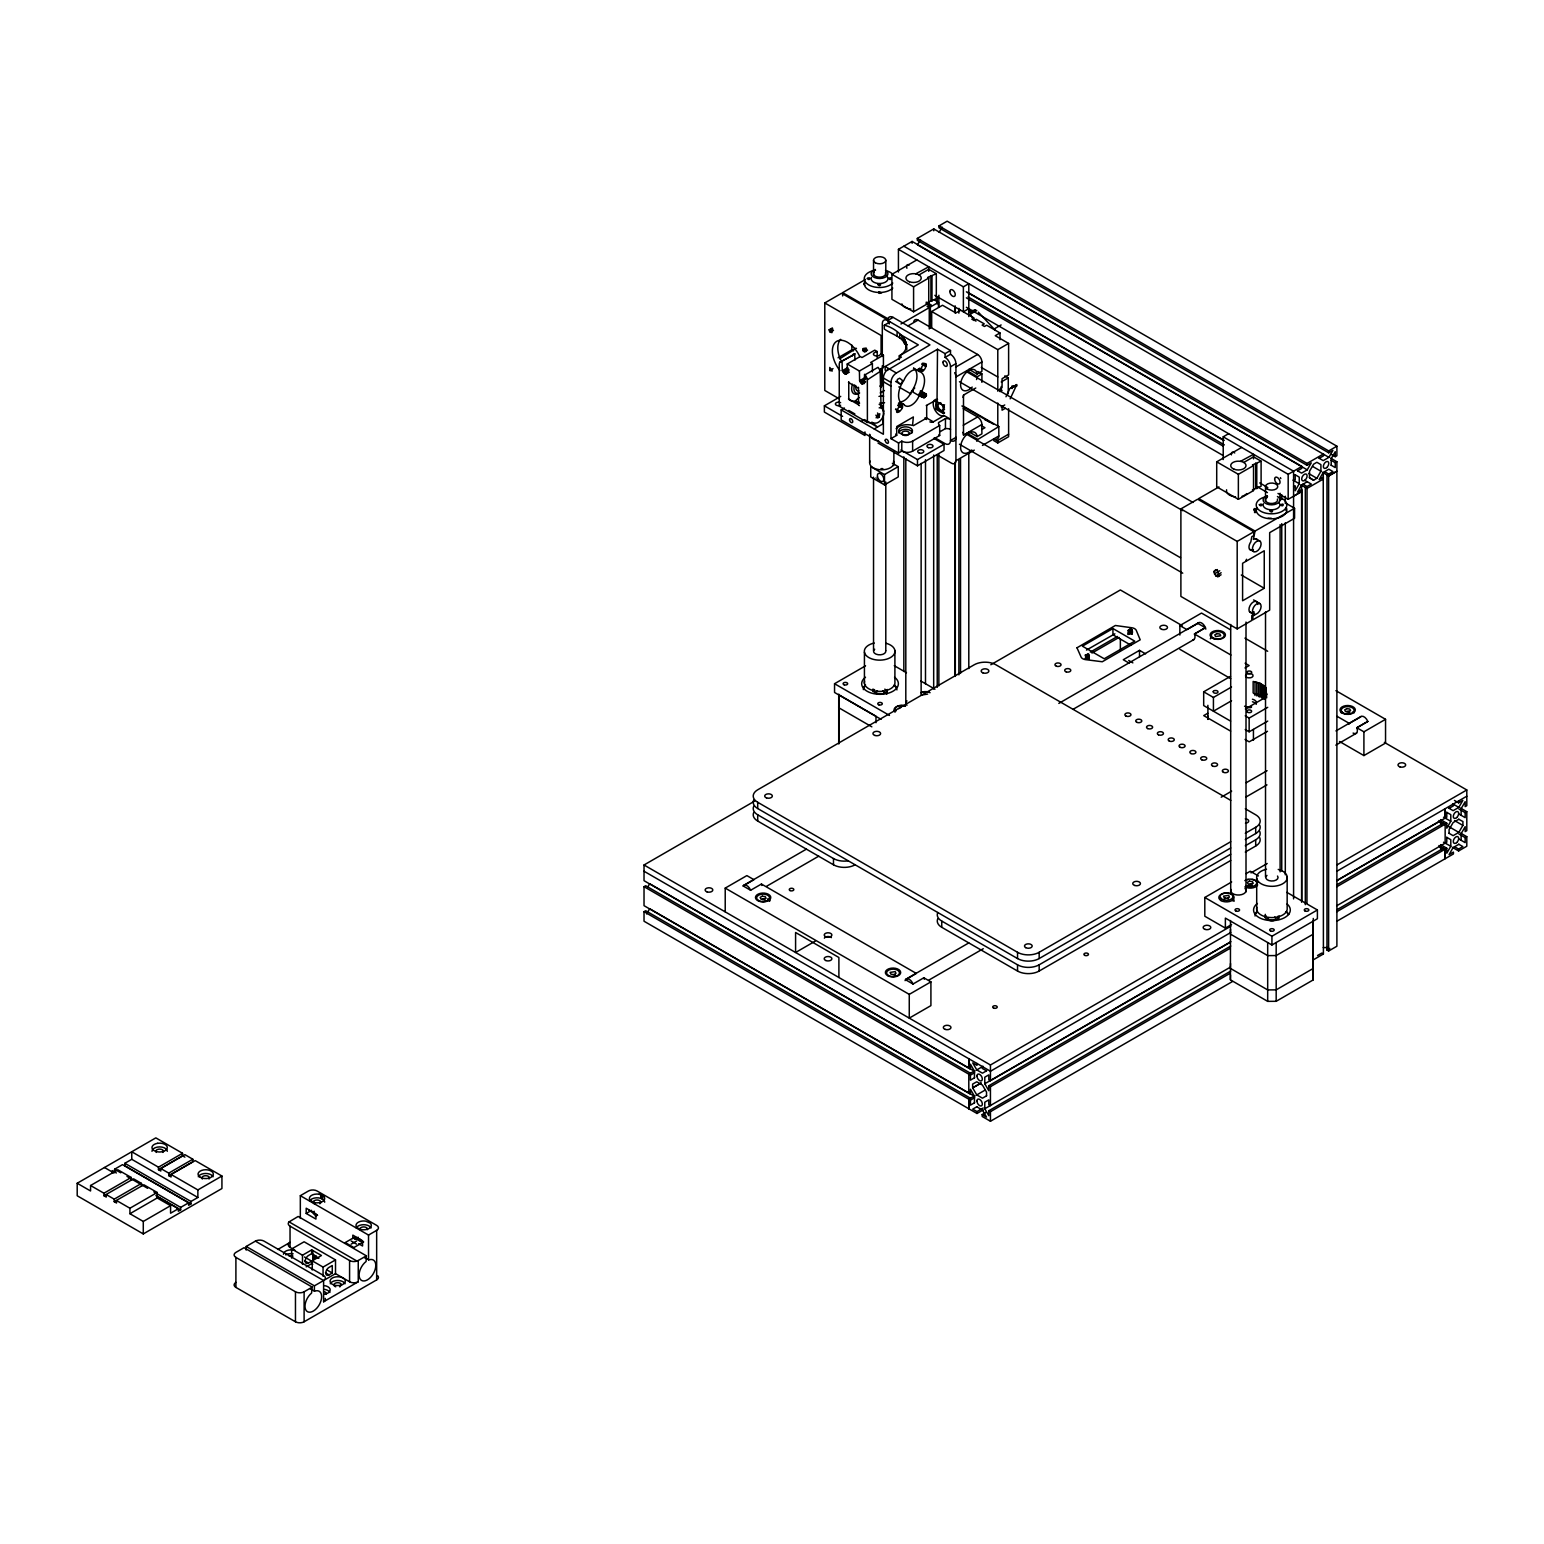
<?xml version="1.0" encoding="UTF-8"?>
<svg xmlns="http://www.w3.org/2000/svg" width="1544" height="1544" viewBox="0 0 1544 1544"><rect width="100%" height="100%" fill="white"/><g stroke="black" fill="none" stroke-linecap="round" stroke-linejoin="round"><path stroke-width="1.5" d="M77.2 1183.264L77.2 1195.77L143.283 1233.926L221.931 1188.533L221.931 1176.026L195.181 1160.586L171.095 1174.482L171.095 1176.991L168.759 1175.64L168.759 1173.131L192.826 1159.235L184.894 1154.642L160.827 1168.538L160.827 1171.047L158.472 1169.696L158.472 1167.187L182.539 1153.291L155.828 1137.87L77.2 1183.264L90.575 1190.984L90.575 1185.522L117.846 1169.773L131.221 1177.474L131.221 1179.983M141.508 1185.927L141.508 1183.418L114.217 1199.167L106.266 1194.593L106.266 1197.082L103.93 1195.731L103.93 1193.222L131.221 1177.474M153.821 1191.891L180.667 1207.389L180.667 1209.898L178.332 1211.249L178.332 1208.74L170.573 1213.217L170.573 1205.671L157.198 1197.97L157.198 1192.489L129.928 1208.238L116.553 1200.518L116.553 1203.027L114.217 1201.676L114.217 1199.167M158.472 1169.696L182.539 1155.8L182.539 1153.291M192.826 1159.235L192.826 1161.744L168.759 1175.64M313.162 1202.274L309.63 1199.591A7.662 4.42 0 0 1 319.01 1194.188L320.824 1194.612L320.882 1198.395L323.661 1199.997A7.662 4.42 0 0 1 324.684 1202.197M970.443 1098.247L645.662 910.728L644.022 911.674L644.022 921.228L976.985 1113.475L983.238 1109.866M859.275 397.541A8.878 5.114 -60 0 0 856.129 400.321L855.26 400.996A18.374 10.615 -60 0 1 848.756 399.298L848.756 381.677M859.371 405.647A18.374 10.615 -60 0 1 858.503 404.933L858.503 387.293M883.921 413.136A8.106 4.69 -60 0 1 875.351 423.133L867.4 422.419L867.342 379.824A6.118 3.532 60 0 0 865.026 374.806L878.015 367.318A6.118 3.532 60 0 1 880.177 371.467L881.084 408.33A8.106 4.69 -60 0 1 883.921 411.746M931.688 327.444L931.688 311.502L942.515 305.249L955.89 312.969L960.619 310.228M968.802 1099.193L968.802 1108.746L968.802 1099.193L975.055 1095.584M1230.761 946.047L988.816 1085.741L988.816 1090.72L984.782 1083.753L984.782 1077.191L988.816 1074.875L988.816 1079.739L990.437 1080.684L990.457 1064.993L1230.722 926.284M997.791 426.704L997.791 403.023M997.791 391.192L997.791 349.658L1008.618 343.405L995.243 335.685L999.991 332.944L999.991 339.699M1002.075 406.188L1002.075 410.183L1005.337 408.291M993.66 440.561L997.791 442.954L1008.618 436.701L1008.618 408.716M1008.618 343.405L1008.618 374.902L1002.075 378.685L1002.075 387.64L999.914 388.895L999.914 391.597L1002.075 390.342M1445.165 849.181L1445.145 858.734L1445.145 849.181L1438.911 845.572M974.611 1097.726L970.443 1100.139L970.423 1105.157L974.592 1102.744M974.611 1072.733L970.443 1075.126L970.423 1080.163L974.592 1077.751M986.5 1095.854L986.539 1092.11L982.466 1085.085L976.773 1081.784L972.643 1084.081L972.643 1087.864L976.773 1094.908L982.466 1098.189L986.635 1095.777M838.817 702.829L838.72 707.712L871.839 726.838M838.817 737.125L838.72 742.008L838.72 694.703L875.988 716.223L875.988 722.727M906.579 343.984L906.54 349.89C907.139 337.846 891.699 334.604 884.287 328.988L884.287 325.244C896.813 327.714 917.059 345.624 899.264 355.892L899.264 359.636M1230.51 929.198L1230.414 934.101L1267.682 955.62L1276.174 955.562L1313.172 934.197L1313.269 929.314M1230.51 963.495L1230.414 968.397L1267.682 989.916L1276.174 989.858L1313.172 968.493L1313.269 963.591M1313.269 918.448L1313.172 979.938L1276.174 1001.303L1267.682 1001.361L1230.414 979.842L1230.51 974.939M899.554 406.111C889.749 420.122 908.393 406.786 900.654 404.953M922.405 392.33C915.187 401.652 934.815 395.496 922.077 392.562M873.036 688.971L873.383 691.114A7.45 4.304 0 0 0 877.146 693.507L882.647 693.7A6.967 4.014 0 0 0 886.7 691.577L887.317 689.473M1279.011 915.843L1278.393 917.966A6.967 4.014 0 0 1 1274.36 920.07L1268.84 919.877A7.45 4.304 0 0 1 1265.096 917.503L1265.289 914.318M1278.953 919.471L1278.586 917.329A7.45 4.304 0 0 0 1277.718 916.345M981.907 382.352L981.907 373.841L977.14 376.89A11.792 6.813 -60 0 1 976.541 379.554M1256.372 703.697L1256.102 701.555A6.967 4.014 0 0 0 1252.435 699.22M996.652 439.056A6.118 3.532 60 0 0 998.814 435.968L998.814 426.588L977.062 439.924A11.792 6.813 -60 0 1 976.773 441.256M839.782 358.768L853.697 349.967A6.118 3.532 60 0 1 856.476 348.365M1268.164 918.12L1268.222 919.24A3.899 2.258 0 0 0 1270.944 920.784L1272.893 920.784A3.667 2.104 0 0 0 1275.518 919.259L1275.46 918.12M863.328 689.628L863.849 687.119A16.289 9.399 0 0 1 865.489 684.783M1255.021 915.997L1255.561 913.488A16.289 9.399 0 0 1 1257.202 911.172M852.288 356.124L852.442 355.467A6.118 3.532 60 0 1 854.604 353.788L855.087 359.964M926.226 365.445C926.882 360.62 920.957 366.314 921.44 368.34A2.297 1.332 -60 0 0 920.745 370.425C923.312 374.15 929.913 362.454 922.443 363.245M829.128 329.818L831.251 329.277L832.062 332.616L830.247 332.25L829.128 329.818L832.37 327.946L832.679 329.239L829.437 331.111M1213.796 571.647L1215.746 569.678L1217.483 570.682L1218.891 576.491L1215.746 575.854L1213.796 571.647L1217.405 569.562M1245.95 560.877L1246.491 559.275M1005.993 396.769L1009.795 388.605L1016.84 384.553L1010.162 398.834M879.134 417.034L879.81 413.753L876.432 416.204L877.745 418.057L879.134 417.034L875.892 415.162M1267.084 694.124L1262.683 698.988L1245.371 708.986M921.112 393.72L921.305 396.268M873.036 691.519L873.595 690.477A6.967 4.014 0 0 1 874.579 689.57M886.7 694.124L887.24 693.102M1285.573 510.099L1285.573 508.941M920.513 239.609L917.503 244.84L1307.247 469.839L1311.261 462.891L1307.054 465.323L917.31 240.304L917.31 238.413L933.773 228.917L1328.901 457.352L1332.916 450.385L1328.708 452.817L938.964 227.798L938.964 225.926L947.147 221.178L1336.892 446.197L1336.892 455.75L1335.251 456.696L1331.082 454.283M939.157 232.333L942.168 227.122M647.669 887.221L649.677 883.747L974.457 1071.246L974.476 1077.809M646.666 913.971L649.677 908.74L974.457 1096.259L974.476 1102.821M1295.088 474.722L1299.257 477.135L1299.257 483.716L1295.204 490.741L1295.223 485.82L1293.582 486.746M1307.247 481.747L1301.553 485.028L1297.5 492.073L1301.862 489.544L1301.746 901.406M1320.911 471.209L1316.878 478.312L1313.597 480.203L1309.428 477.791L1309.563 471.19L1313.597 464.204L1316.858 462.293L1320.911 464.628L1320.911 471.209L1312.574 466.404M1324.54 471.634L1328.708 474.027L1332.974 471.595L1328.805 469.183L1323.208 472.541L1319.155 479.566L1323.517 477.038M1446.651 812.279L1450.8 814.672L1450.8 821.234L1446.786 828.202L1446.786 823.222L1440.552 819.613M1448.967 808.265L1453.136 810.677L1458.81 807.377L1462.863 800.39L1458.617 802.841L1454.448 800.429M1446.651 837.273L1450.8 839.685L1450.8 846.247L1446.786 853.195L1446.786 848.235L1440.552 844.626M1448.967 833.258L1453.136 835.671L1458.81 832.39L1462.863 825.403L1462.94 821.562L1458.713 819.208M899.341 406.593L899.554 406.246A2.297 1.332 -60 0 1 901.889 404.74M899.592 401.923A12.545 7.237 -60 0 0 911.597 391.327L912.485 390.034A18.374 10.615 -60 0 0 913.758 368.128M919.163 371.525A12.545 7.237 -60 0 0 903.916 380.326L903.008 381.619A18.374 10.615 -60 0 0 903.375 404.393L903.916 404.509A12.545 7.237 -60 0 0 919.163 395.708L920.07 394.395A18.374 10.615 -60 0 0 919.703 371.622L913.488 368.244M1128.008 630.415C1136.944 640.393 1130.015 619.086 1128.008 634.584M921.614 368.051L921.363 368.36A2.297 1.332 -60 0 0 920.822 370.869M1271.272 518.224L1268.068 518.224M294.904 1250.215L290.04 1247.398L290.04 1226.148A6.118 3.532 0 0 1 289.075 1221.883L298.166 1216.46L366.372 1255.832L366.082 1261.506A11.792 6.813 -60 0 0 360.389 1279.416A11.792 6.813 -60 0 0 374.285 1271.793A11.792 6.813 -60 0 0 369.209 1259.788L364.403 1257.684M1085.123 655.1C1090.489 667.394 1089.987 643.443 1085.123 659.269M882.299 356.452L882.299 323.622A7.662 4.42 60 0 1 887.723 320.515L929.951 344.891L886.102 371.042A7.662 4.42 -60 0 0 883.38 378.01L883.38 434.269L841.171 409.893L841.171 419.891L898.55 453.01L901.793 451.137A7.662 4.42 0 0 0 912.62 451.137L939.678 435.505L939.678 425.507A7.855 4.535 0 0 1 938.52 422.593L945.449 418.598A7.855 4.535 0 0 1 950.506 419.254L944.137 415.587L932.943 422.072A9.187 5.308 60 0 1 929.874 421.879M856.187 402.231L858.696 401.556M867.342 379.824L880.177 371.467M944.137 415.587L943.77 415.818A9.187 5.308 60 0 1 934.139 408.349A9.187 5.308 60 0 1 937.054 399.259L937.517 349.253L945.102 353.634L950.506 350.507L950.506 354.252A7.662 4.42 60 0 1 955.929 363.631L955.929 460.73A6.118 3.532 60 0 1 951.587 463.239L937.227 454.94M1328.708 452.817L1328.708 450.925L1336.892 446.197M1293.582 496.203L1301.746 491.474L1300.125 490.529M898.434 272.033L898.434 249.317L912.118 241.424L1301.862 466.442L1301.862 468.315L1297.558 470.804M839.396 398.892L824.786 390.458L824.786 302.952L841.577 293.263L887.453 319.743M842.657 295.965L842.657 292.646L865.528 279.425M928.735 303.068L927.654 302.431L936.32 298.687L936.32 273.693L927.654 277.438L928.735 278.055L928.735 303.068L913.585 311.811L891.93 299.324L891.93 274.311L916.827 259.932M919.008 274.928L928.735 269.312L936.32 273.693M830.247 332.25L833.49 330.377M891.93 274.311L913.585 286.817L928.735 278.055M950.506 350.507L893.127 317.388L887.723 320.515L889.305 323.931M884.287 325.244L890.097 321.885M838.083 357.783L851.863 349.832L853.562 350.816M929.256 328.93L929.256 306.387L931.437 305.133L926.226 302.142M898.434 249.317L963.379 286.817L968.802 283.691L968.802 316.559M900.982 323.97L929.256 307.642L927.095 306.387L929.256 305.133L925.995 303.242M929.256 306.387L930.356 307.005L938.462 302.334L938.462 307.063M867.4 422.419L839.241 406.168L839.241 364.384A6.118 3.532 60 0 1 841.615 361.296L855.087 353.846M862.768 349.832L866.01 347.96L866.609 349.233L863.347 351.106L862.768 348.674L864.312 348.268L865.856 351.607L863.347 351.106M829.784 370.483L832.293 370.985L829.784 367.453L829.784 370.483L833.046 368.611M908.046 325.861L918.024 320.09L977.584 354.464A6.118 3.532 60 0 1 981.907 361.971L981.907 371.351L977.159 374.092L968.899 369.305M864.312 352.013L867.554 350.141M842.078 361.335L842.291 370.734L845.649 374.285L847.231 372.471L847.231 363.998L860.22 356.49L861.977 357.513L874.753 350.141L877.185 351.53L877.185 357.783M842.291 370.734L847.849 367.53M877.185 351.53C868.114 354.001 877.88 358.883 880.987 353.73L883.419 355.139L883.419 367.626L879.713 369.769M842.831 372.027L848.409 368.823M843.68 373.146L849.239 369.942M844.664 373.957L848.37 371.795M845.649 374.285L849.354 372.143M883.419 355.139L870.642 362.512L872.399 363.515L872.399 371.988M847.231 363.998L859.41 371.023L872.399 363.515M968.802 308.684L963.379 311.811L963.379 286.817M975.538 309.939L968.609 311.309L970.886 312.621L975.538 309.939L975.538 311.174M976.773 310.479L969.728 314.532L975.943 321.171M864.543 374.304L864.351 383.491L861.977 383.954L859.603 380.75L865.18 377.527M885.156 370.27L885.156 366.526L901.426 357.147L899.264 355.892L918.333 344.891L899.708 334.16L899.708 337.904M860.162 382.024L865.721 378.82M860.992 383.163L864.717 381.021M861.977 383.954L865.682 381.812M864.968 431.915L864.968 435.505L824.38 412.074L824.38 405.821L840.727 396.383M887.067 370L888.804 368.63M939.678 425.507L912.62 441.14A7.662 4.42 0 0 1 901.793 441.14L898.55 443.012L890.965 438.631L890.965 382.391A7.662 4.42 -60 0 1 896.388 373.011L937.517 349.253M841.171 409.893L844.414 408.021M880.234 392.967L884.384 390.555M934.853 437.724L945.102 443.649A7.662 4.42 60 0 0 950.506 440.522L950.506 366.758A7.662 4.42 60 0 0 945.102 357.378L950.506 354.252M994.104 328.988L1001.13 324.935M950.506 366.758L955.929 363.631M861.205 421.454L864.447 419.582L877.436 427.07L871.897 422.091M955.601 367.163L977.584 354.464M981.907 361.971L955.929 376.968A6.118 3.532 60 0 0 954.655 372.702M874.193 428.942L882.84 423.944L882.84 417.382M926.226 405.512L937.517 399.375M935.896 401.073L936.976 400.456L936.976 408.581L944.561 412.943L943.481 413.58L935.896 409.199L935.896 401.073L943.481 405.454L944.561 404.817M896.176 428.692A12.255 7.064 0 0 1 912.543 425.391L913.353 416.957L896.717 426.569L896.717 435.331L890.965 438.631M935.896 405.454L936.976 404.817M939.678 403.254L940.759 402.637M935.896 409.199L936.976 408.581M962.916 397.271A6.118 3.532 60 0 0 963.495 395.09L975.769 388.007M913.353 425.7L926.689 418.019L933.329 421.84M939.678 411.38L940.759 410.762M943.481 409.816L944.561 409.199M1001.226 381.966L1008.271 377.913L1008.271 393.817M1010.973 387.949L1016.705 385.884L1015.624 385.247M940.257 431.587L945.449 428.595A7.855 4.535 0 0 1 950.506 429.271M963.263 425.237L977.584 416.976A6.118 3.532 60 0 1 981.752 423.095L981.907 433.845L977.159 436.585L968.899 431.818M884.5 474.568L898.241 466.635L898.241 476.942L884.5 484.893L870.739 476.942L870.739 466.635L884.5 474.568L884.5 484.893M1001.226 406.979L1004.739 404.953M900.866 449.979L917.483 459.572L944.04 444.247L944.04 450.501L917.483 465.825L877.996 443.031M962.916 432.262A6.118 3.532 60 0 1 963.495 435.099L981.907 424.484M981.926 429.464L984.956 427.707L981.058 425.468M955.929 460.73L974.303 450.115M982.466 445.405L998.814 435.968M1008.618 434.192L997.791 440.445L997.791 442.954M1223.215 459.552L1223.215 436.817L1228.619 433.69M1253.535 490.567L1252.435 489.95L1261.101 486.206L1261.101 461.193L1252.435 464.956L1253.535 465.574L1253.535 490.567L1238.365 499.33L1216.711 486.823L1216.711 461.83L1241.608 447.451M881.103 719.35L834.551 692.465L834.551 683.722L865.566 665.811M1243.789 462.447L1253.535 456.831L1261.101 461.193M1216.711 461.83L1238.365 474.317L1253.535 465.574M1253.96 611.733L1253.96 614.222L1251.798 615.458L1251.798 620.456L1237.188 628.91L1180.89 596.409L1180.89 508.902L1197.661 499.214L1253.96 531.715L1253.96 535.459L1251.798 536.714L1250.814 541.886A6.272 3.628 -60 0 0 1249.212 548.545A6.272 3.628 -60 0 0 1253.419 549.645M1218.969 486.92L1198.742 498.577L1255.04 531.078L1294.567 508.266L1294.567 518.263L1269.67 532.641L1269.67 610.15L1252.879 619.839L1252.879 616.095L1255.04 614.84M1223.215 436.817L1288.178 474.317L1301.862 466.442M917.31 238.413L1307.054 463.432L1323.517 453.936L1323.517 455.827L1319.213 458.298M1307.247 469.839L1301.573 473.12L1297.404 470.727M1328.901 457.352L1323.227 460.633L1319.059 458.221M898.724 708.638L900.885 707.384M922.54 694.896L927.654 694.086M1293.582 480.763L1295.223 479.817L1295.204 474.78M1331.082 460.286L1335.251 462.698L1336.892 461.752L1336.892 946.24L1328.612 951.007L1326.971 950.062L1326.971 475.031M114.584 1171.742L114.584 1169.233L122.516 1164.639L188.619 1202.815L188.619 1205.304L190.954 1203.953L190.954 1201.464L124.871 1163.288L131.761 1159.312L197.864 1197.468L197.864 1189.922L171.095 1174.482M974.476 1071.227L970.423 1064.202L970.443 1069.143L644.022 880.678L644.022 864.987L754.746 801.047M990.823 664.75L1120.365 589.962L1182.202 625.667M1277.988 493.443L1288.178 499.33L1301.862 491.417M1306.957 488.464L1323.517 478.93L1321.78 478.022M1322.455 472.31L1328.708 475.919L1336.892 471.209L1328.612 475.977L1328.612 951.007M1180.89 508.902L1237.188 541.404L1253.96 531.715M103.93 1195.731L133.556 1178.825L141.508 1183.418M974.476 1096.24L970.423 1089.215L970.443 1094.136L644.022 905.672L644.022 886.681L645.662 885.735L970.443 1073.234M114.217 1201.676L143.843 1184.769L157.198 1192.489M1112.934 628.543L1082.402 646.164L1104.211 658.767L1134.744 641.146L1112.934 628.543L1112.934 634.796L1130.787 645.102M1214.337 573.866L1219.76 570.74M1086.474 650.082L1114.884 633.812M1215.746 575.854L1221.15 572.747M1217.483 576.858L1221.092 574.793M1090.315 652.108L1117.431 636.456M1091.955 653.054L1119.072 637.402M129.928 1208.238L129.928 1213.719L157.198 1197.97M129.928 1213.719L143.283 1221.439L170.573 1205.671M197.864 1189.922L221.931 1176.026M725.217 888.109L746.871 875.602L753.954 879.694L743.127 885.947L750.616 890.27L761.443 884.037L916.345 973.453L905.517 979.707L913.006 984.03L923.833 977.777L930.916 981.868L930.916 1005.626L909.262 1018.114L909.262 994.375L725.217 888.109L725.217 911.867M1179.867 635.067L1179.867 625.571L1201.521 613.064L1230.471 629.778M1145.609 653.865L1139.511 650.352L1123.279 659.732L1129.359 663.244M180.667 1207.389L188.619 1202.815M190.954 1201.464L197.864 1197.468M743.803 885.291L806.373 849.161M1058.817 703.408L1198.588 622.714M1205.825 629.141A6.118 3.532 60 0 0 1202.216 623.39A6.118 3.532 60 0 0 1197.893 623.351L1186.931 629.643L1179.867 625.571M1264.246 588.283L1242.592 600.77L1242.592 563.27L1264.246 550.764L1264.246 588.283L1241.318 575.024M1197.758 623.39L1205.401 627.694L1194.438 633.986A6.118 3.532 60 0 1 1192.856 639.891M1205.401 627.694L1194.477 634.005L1230.935 655.042M766.615 886.256L818.764 856.148M1073.273 709.198L1194.284 639.351M300.327 1218.409L300.327 1195.693L308.453 1191.003A6.118 3.532 0 0 1 317.099 1191.003L376.659 1225.376A6.118 3.532 0 0 1 376.659 1230.375L376.659 1279.899L304.11 1321.78A6.118 3.532 0 0 1 295.464 1321.78L235.904 1287.406L235.904 1257.395A6.118 3.532 0 0 1 235.904 1252.396L244.029 1247.706L312.235 1287.098L311.541 1293.1A11.792 6.813 -60 0 0 306.503 1310.933A11.792 6.813 -60 0 0 320.38 1302.499A11.792 6.813 -60 0 0 314.667 1291.189L310.267 1288.931M1230.568 721.106L1203.683 705.569L1203.683 691.808L1230.549 676.311M1245.004 667.954L1249.154 665.561L1245.101 663.225M246.191 1250.119L246.191 1246.471L255.397 1241.144A6.118 3.532 0 0 1 264.063 1241.144L323.603 1275.518A6.118 3.532 0 0 1 323.603 1280.536L323.603 1301.785L358.247 1281.771L358.247 1260.522L366.372 1255.832M306.195 1213.449L315.941 1219.084L315.941 1213.835L306.195 1208.199L306.195 1213.449L311.618 1210.322M1203.683 691.808L1213.43 697.444L1231.533 687.003M277.823 1249.463L290.04 1242.399M1207.794 713.251L1203.722 715.605L1230.587 731.103M815.271 941.126L795.585 952.494L795.585 932.499L838.894 957.492L838.894 977.487M1231.533 700.744L1213.43 711.205L1213.43 697.444M291.662 1258.128L291.662 1248.961L304.11 1241.781L335.511 1259.904L335.511 1273.646L349.581 1281.771A6.118 3.532 0 0 0 358.247 1281.771M291.662 1248.961L302.489 1255.214L311.695 1249.907L321.442 1255.523L312.235 1260.83L312.235 1269.998M312.776 1254.268A6.871 3.976 0 0 1 313.606 1257.878L316.81 1256.604L311.695 1253.651L308.453 1255.523A4.593 2.644 -60 0 0 305.191 1261.159A4.593 2.644 -60 0 0 308.453 1263.031L311.695 1261.159L311.695 1263.648L306.175 1266.833M313.606 1257.878L316.327 1256.314M1245.236 715.818L1249.154 718.076L1267.74 707.326M354.637 1239.33L358.247 1237.246M351.163 1244.136L356.587 1241.009M300.327 1195.693L368.533 1235.065L376.659 1230.375M1245.236 729.559L1249.154 731.817L1267.74 721.087M312.235 1260.83L323.063 1267.084L335.511 1259.904M1267.508 731.277L1249.192 741.853L1245.062 739.46M329.026 1274.9L332.269 1273.028L332.269 1265.52L329.007 1267.412A4.593 2.644 -60 0 0 325.765 1273.028A4.593 2.644 -60 0 0 329.026 1274.9L325.417 1272.816M235.904 1257.395L295.464 1291.788A6.118 3.532 0 0 0 304.11 1291.788L312.235 1287.098M246.191 1246.471L314.397 1285.843L323.603 1280.536L255.397 1241.144M325.128 1279.648L335.511 1273.646M893.822 974.573L895.983 973.318L895.192 971.62L890.058 972.411L890.869 974.11L895.192 974.997M906.193 979.05L968.783 942.921M1221.207 797.187L1231.649 791.165M1246.24 782.731L1267.103 770.688M1335.946 730.93L1360.978 716.474M1348.896 724.368A6.118 3.532 60 0 1 1349.321 723.403L1360.283 717.13A6.118 3.532 60 0 1 1367.791 721.453M1367.656 721.492L1356.829 727.726A6.118 3.532 60 0 1 1353.084 733.072M1367.81 721.473L1356.886 727.764L1363.912 731.817L1385.547 719.311L1385.547 743.069L1363.912 755.576L1339.497 741.487M929.005 980.015L983.258 948.711M1246.104 796.936L1266.968 784.892M1335.811 745.154L1356.674 733.111M909.262 994.375L930.916 981.868M1230.761 800.39L995.88 664.769A15.305 8.839 0 0 0 974.225 664.769L757.699 789.795A15.305 8.839 0 0 0 757.699 802.282L1017.535 952.301A15.305 8.839 0 0 0 1039.17 952.301L1230.722 841.712M1245.294 833.297L1255.697 827.294A15.305 8.839 0 0 0 1255.697 814.788L1245.313 808.786M753.742 800.004A15.305 8.839 0 0 0 757.699 808.535L1017.535 958.554A15.305 8.839 0 0 0 1039.17 958.554L1230.722 847.965M1245.294 839.55L1255.697 833.548A15.305 8.839 0 0 0 1259.653 824.998M937.787 912.504A15.305 8.839 0 0 0 941.743 921.054L1017.535 964.807A15.305 8.839 0 0 0 1039.17 964.807L1230.722 854.218M1245.294 845.803L1255.697 839.782A15.305 8.839 0 0 0 1259.653 831.251M937.787 918.757A15.305 8.839 0 0 0 941.743 927.288L1017.535 971.041A15.305 8.839 0 0 0 1039.17 971.041L1230.722 860.471M1245.294 852.056L1255.697 846.035A15.305 8.839 0 0 0 1259.653 837.504M1231.572 924.528L1225.376 928.118L1204.803 916.229L1204.803 897.489L1231.668 881.971M1246.143 873.614L1250.273 871.241L1258.418 875.931M1250.987 872.881L1267.219 863.501M1223.504 899.534L1225.666 898.28M1247.32 885.773L1252.435 884.982M1227.248 898.318L1229.41 897.064L1228.619 895.366L1223.504 896.157L1224.295 897.855L1228.619 898.724M968.802 1068.197L968.802 1058.74L968.802 1068.178L970.443 1067.251M975.055 1070.571L968.802 1074.199L968.802 1093.191L970.443 1092.245M976.985 1063.469L976.985 1065.36L972.739 1062.909L976.773 1069.896L983.046 1066.286M1337.258 864.756L1466.8 789.968L1466.8 805.678L1465.159 806.624L1465.179 801.683L1461.126 808.728L1461.126 815.29M986.635 1070.783L982.466 1073.176L976.773 1069.896M1230.722 932.537L990.457 1071.246L644.022 871.241M1336.679 871.337L1466.8 796.221M1449.102 808.342L1453.425 805.833L1453.425 803.942M981 1083.039L972.643 1087.864L981.096 1083.097M984.782 1083.753L1230.915 941.666M1337.278 880.254L1439.491 821.234L1441.498 824.728M990.437 1080.684L1230.298 942.207M1336.679 880.794L1446.786 817.22L1446.786 812.356M1337.123 884.635L1443.505 823.222M988.816 1085.741L990.437 1086.686L1230.298 948.209M1336.679 886.796L1446.786 823.222M1458.926 809.017L1465.159 812.626L1466.8 811.681L1466.8 830.672L1465.159 831.618L1465.179 826.696L1461.126 833.721L1461.126 840.303M976.773 1094.908L985.13 1090.083M1458.829 819.266L1453.116 822.566L1449.063 829.591L1449.102 833.335M1462.863 825.403L1454.525 820.578M1204.803 897.489L1271.928 936.243L1317.399 909.976L1317.399 918.738L1271.928 944.986L1225.376 918.101L1225.376 928.118M976.889 1106.72L972.72 1109.132L976.985 1111.583L983.238 1107.974M1230.761 971.06L988.816 1110.754L988.816 1115.714L984.782 1108.766L1230.298 967.2M1336.679 905.788L1446.786 842.233L1446.786 837.369M1232.401 981.559L990.457 1121.253L982.177 1116.466L982.177 1114.575L986.346 1112.182M1337.123 909.648L1443.505 848.235M988.816 1110.754L990.437 1111.68L1230.298 973.202M1336.679 911.79L1446.786 848.235M1458.926 834.011L1465.159 837.62L1466.8 836.674L1466.8 846.228L1458.617 850.956L1452.364 847.347M1458.829 844.278L1453.116 847.559L1449.063 854.585L1453.425 852.076L1453.425 853.948L1336.679 921.343M1317.553 955.504L1321.78 953.073L1323.401 953.999L1313.114 959.943M1326.971 950.062L1329.847 948.402M1302.885 484.14L1307.054 486.534L1311.319 484.083L1305.066 480.473M1454.448 846.672L1458.617 849.065L1462.882 846.614L1458.713 844.221M839.724 362.396L850.628 356.452M290.04 1226.148L349.581 1260.522A6.118 3.532 0 0 0 356.973 1261.081L358.247 1260.522M864.949 283.266L863.771 284.192L864.949 285.119M1254.596 508.594C1250.814 511.739 1260.715 509.385 1254.596 508.594L1254.596 512.589M879.173 407.905L882.84 406.458L882.84 410.82M1251.644 706.901L1246.143 706.785A6.967 4.014 0 0 1 1244.561 706.206M1016.705 385.884L1012.053 385.942L1012.053 388.567M1323.247 947.572L1327.261 947.572M1346.87 711.977L1349.823 712.44M762.311 899.534L765.284 899.998M1266.678 697.811L1266.003 687.601L1260.097 683.297L1253.149 681.464L1253.149 692.928M319.029 1194.207L322.406 1195.307M315.015 1202.699L313.22 1202.293L315.015 1202.699A7.662 4.42 0 0 0 323.101 1201.136A7.662 4.42 0 0 0 323.661 1196.233M359.829 1229.198L361.643 1229.622A7.662 4.42 0 0 0 369.73 1228.059A7.662 4.42 0 0 0 370.29 1223.157L365.638 1221.111A7.662 4.42 0 0 0 357.59 1222.694A7.662 4.42 0 0 0 357.031 1227.576L359.791 1229.198M915.746 273.828L928.735 266.803L928.735 271.358M1240.527 461.328L1253.535 454.322L1253.535 458.877M986.597 420.373A7.662 4.42 60 0 0 985.284 420.238A7.662 4.42 60 0 1 986.558 420.354L989.357 421.975M938.964 225.926L1328.708 450.925M1330.639 458.143L1336.892 461.752M1331.082 465.188L1335.251 467.581L1335.251 462.698M1308.521 473.429L1316.878 478.312M1309.428 477.675L1313.597 480.203M903.838 246.191L1293.582 471.209L1293.582 898.897M967.876 292.395L1224.238 440.387M1293.004 480.107L1299.257 483.716M966.37 291.835L1222.713 439.847M1300.801 484.816L1307.054 488.425M968.011 296.892L1224.353 444.904M966.37 297.838L1222.713 445.849M966.37 307.295L1222.713 455.287M934.853 295.348L973.994 317.948L971.832 319.183L974.168 320.534L976.329 319.299L984.281 323.873L982.119 325.128L984.454 326.479L986.616 325.224L999.991 332.944M1259.75 482.925L1267.798 487.557M934.294 299.922L938.462 302.334M1257.028 486.592L1267.45 492.613M1286.229 503.46L1294.567 508.266M931.688 311.502L997.791 349.658M1004.777 375.906L1008.271 377.913M981.27 367.433L997.791 376.987M842.657 292.646L888.533 319.125M977.777 371.467L981.907 373.841M966.833 370.618L977.178 376.582M967.644 372.336L1193.049 502.476M1255.677 538.624L1259.846 541.037A6.118 3.532 -60 0 1 1257.897 550.513A6.118 3.532 -60 0 1 1252.589 547.464A6.118 3.532 -60 0 1 1259.846 541.037M824.786 302.952L881.084 335.453L881.084 354.367M959.442 381.735L1182.762 510.678M1249.54 549.22L1253.709 551.633M922.212 363.805L925.995 365.986M921.884 364.307L925.686 366.488M919.491 368.167L923.293 370.367M919.124 368.611L923.061 370.618M918.699 368.958L922.501 371.139M917.869 369.267L921.672 371.448M963.688 406.304L998.814 426.588M961.912 405.975L993.448 424.195M963.205 408.678L977.584 416.976M885.156 366.526L896.388 373.011M921.768 391.52L925.956 394.106M920.359 390.941L926.033 394.222M920.456 391.385L926.13 394.666M920.417 391.887L926.111 395.167M920.301 392.427L925.975 395.708M920.07 392.967L925.744 396.248M919.741 393.469L925.435 396.75M919.375 393.913L925.049 397.194M918.95 394.26L924.644 397.541M895.616 381.426L899.399 383.607A2.297 1.332 -60 0 0 901.484 383.028A2.297 1.332 -60 0 0 902.275 380.268L899.65 378.222L897.662 379.245A2.297 1.332 -60 0 0 896.987 380.847L899.399 383.607M918.526 394.473L924.219 397.754M919.375 395.38L923.814 397.831M911.597 391.327L919.163 395.708M993.66 438.689L997.791 441.082M883.38 378.01L890.965 382.391M898.801 386.907L910.902 393.894M883.38 381.754L890.965 386.135M966.833 433.131L977.159 439.094M965.56 433.632L1180.523 557.751M1253.574 599.921L1259.827 603.53A6.118 3.532 -60 0 1 1257.897 613.026A6.118 3.532 -60 0 1 1252.589 609.957A6.118 3.532 -60 0 1 1259.827 603.53M900.133 402.308L903.916 404.509M898.511 403.08L902.294 405.261M898.608 403.486L902.41 405.667M898.589 403.988L902.391 406.168M898.454 404.528L902.256 406.709M898.222 405.068L902.024 407.249M897.913 405.589L901.696 407.77M959.422 444.228L1182.743 573.171M1249.54 611.733L1253.709 614.145M895.829 408.948L899.631 411.129M848.447 382.41L858.194 388.046M895.52 409.45L899.303 411.63M879.134 404.316L882.84 406.458M933.695 438.264L944.04 444.247M855.723 400.88L859.622 403.138M848.447 398.931L858.194 404.547M1244.946 638.135L1267.682 651.259M1335.927 690.67L1385.547 719.311M848.795 410.453L854.836 413.927M824.38 405.821L842.619 416.359M1384.35 742.374L1466.8 789.968M1337.162 716.377L1349.321 723.403M892.355 463.239L898.241 466.635M1460.547 808.072L1466.8 811.681M1452.576 803.787L1458.81 807.377M1179.867 649.31L1230.703 678.665M1458.926 814.035L1465.179 817.644L1465.159 812.626M1443.505 817.22L1450.8 821.234M1438.911 820.559L1445.165 824.168L1445.145 843.178M1460.547 833.065L1466.8 836.674M1448.407 826.368L1458.81 832.39M1458.926 839.029L1465.179 842.638L1465.159 837.62M1128.703 660.465L1132.871 662.878M1443.505 842.233L1450.8 846.247M894.265 665.696L906.463 672.74M920.707 680.962L934.95 689.184M1286.885 892.374L1317.399 909.976M834.551 683.722L889.479 715.432M753.742 806.257A15.305 8.839 0 0 0 757.699 814.788L833.49 858.541A15.305 8.839 0 0 0 848.274 860.838M753.742 812.491A15.305 8.839 0 0 0 757.699 821.041L833.49 864.794A15.305 8.839 0 0 0 855.125 864.794M644.022 864.987L990.457 1064.993M986.5 1070.861L982.177 1068.351L982.177 1066.46M644.022 886.681L970.443 1075.126M644.022 911.674L970.443 1100.139M976.773 1106.797L982.466 1110.078L986.539 1117.103L982.177 1114.575M308.954 1210.342L317.601 1215.34M355.004 1236.937L363.651 1241.936A3.821 2.2 0 0 1 359.964 1239.176M358.671 1243.75L362.57 1246.008L362.57 1240.758L352.823 1235.123L352.823 1238.635M351.163 1241.009L356.587 1244.136M182.539 1155.8L184.894 1157.151M289.075 1221.883L356.973 1261.081M158.472 1167.187L131.761 1151.766L131.761 1159.312M160.827 1168.538L168.759 1173.131M304.477 1256.99L312.776 1261.776M326.845 1269.901L332.269 1273.028M311.695 1263.648L312.776 1264.285M304.843 1260.946L308.453 1263.031M190.954 1203.953L124.871 1165.797L124.871 1163.288M114.584 1169.233L120.779 1172.803M126.975 1176.393L147.626 1188.32M155.886 1195.577L180.667 1209.898M116.379 1172.977L112.249 1170.584L112.249 1173.093M157.681 1196.812L178.332 1208.74M104.49 1167.515L114.024 1173.035M90.575 1185.522L103.93 1193.222M314.32 1203.76L313.741 1203.316A3.821 2.2 0 0 1 314.339 1200.653A3.821 2.2 0 0 1 318.971 1200.306L320.341 1201.097A3.821 2.2 0 0 1 319.762 1203.78M322.445 1195.326L322.445 1199.07L322.445 1195.326L323.622 1196.233M978.336 312.158L995.417 330.397M895.636 434.096L896.717 435.331M309.668 1199.611L310.363 1200.653M1439.491 846.247L1441.498 849.721M887.317 692.001L886.893 690.94A7.45 4.304 0 0 0 884.731 689.164M320.863 1194.631L320.863 1198.376A7.662 4.42 0 0 0 309.63 1201.058M896.948 689.898L896.331 687.389A17.351 10.017 0 0 0 894.613 685.034M859.603 380.75L859.41 371.023M977.159 374.092L977.062 373.339A11.792 6.813 -60 0 0 966.621 372.162A11.792 6.813 -60 0 0 961.063 387.853A11.792 6.813 -60 0 0 972.199 387.062M977.159 436.585L977.14 436.276A11.792 6.813 -60 0 0 967.046 434.308A11.792 6.813 -60 0 0 960.928 449.96A11.792 6.813 -60 0 0 971.794 449.979M1207.871 716.165L1207.929 719.427M990.437 1111.68L990.457 1121.253M1458.617 800.95L1458.617 802.841M1458.617 849.065L1458.617 850.956M1363.912 731.817L1363.912 755.576M1335.251 456.696L1335.251 451.697L1331.217 458.684L1331.217 465.265M1328.708 474.027L1328.708 475.919M1323.247 472.541L1323.401 953.999M1313.172 921.189L1313.172 979.938M1307.054 463.432L1307.054 465.323M1307.054 486.534L1306.957 903.221M1305.317 487.537L1305.317 904.688M1301.592 485.048L1301.592 902.217M1288.178 474.317L1288.178 499.33M1287.156 876.606L1287.156 907.872A15.305 8.839 0 0 1 1271.465 917.58A15.305 8.839 0 0 1 1256.816 907.332M1285.303 496.242L1285.303 503.479M1285.303 522.779L1285.303 874.83M1281.752 494.717L1281.752 499.542M1281.752 523.648L1281.752 870.893M1280.111 493.25L1280.111 500.488M1280.111 524.593L1280.111 871.839M1276.174 942.535L1276.174 1001.303M1271.928 936.243L1271.928 944.986M1267.682 942.593L1267.682 1001.361M1266.003 687.601L1266.003 696.769M1265.52 486.572L1265.52 501.028M1265.52 611.887L1265.52 876.992M1265.154 686.597L1265.154 698.062M1264.111 685.671L1264.111 699.413M1262.915 684.803L1262.915 698.544L1261.583 697.753L1261.583 684.011M1260.097 683.297L1260.097 697.039L1258.495 696.441L1258.495 682.68M1256.777 463.702L1256.777 488.695M1256.777 682.178L1256.777 695.919M1256.7 878.382L1256.7 909.628M1255.697 463.065L1255.697 488.078M1255.697 827.294L1255.697 833.548M1255.697 839.782L1255.697 846.035M1255.639 508.594L1255.639 512.589M1255.04 531.078L1253.419 539.396A6.272 3.628 -60 0 1 1257.646 540.496M1255.002 681.753L1255.002 695.514M1253.438 729.463L1253.438 740.309M1249.154 718.076L1249.154 731.817M1246.008 622.058L1246.008 891.911M1238.365 474.317L1238.365 499.33M1237.188 541.404L1237.188 628.91M1230.703 624.471L1230.703 891.911M1230.51 920.533L1230.414 979.842M1207.871 705.318L1207.968 718.886M1139.511 650.352L1139.511 656.605M1132.215 630.087L1132.215 634.256M1131.656 629.856L1131.656 634.024M1131.019 629.701L1131.019 633.87M1130.324 629.643L1130.324 633.812M1129.629 629.701L1129.629 633.87M1128.973 629.856L1128.973 634.024M1128.432 630.087L1128.432 634.256M1120.365 639.042L1120.365 650.912M1088.906 655.1L1088.906 659.269M1088.366 654.849L1088.366 659.018M1087.709 654.695L1087.709 658.863M1087.015 654.637L1087.015 658.806M1086.32 654.695L1086.32 658.863M1085.683 654.849L1085.683 659.018M1039.17 952.301L1039.17 958.554M1039.17 964.807L1039.17 971.041M1017.535 952.301L1017.535 958.554M1017.535 964.807L1017.535 971.041M1001.226 386.521L1001.226 391.057M990.437 1086.686L990.437 1105.697L988.816 1104.751L988.816 1099.888L984.782 1102.204L984.782 1108.766M976.985 1111.583L976.985 1113.475M970.886 312.621L970.886 313.876M968.802 454.013L968.802 668.61M963.495 395.09L963.495 435.099M960.522 458.78L960.522 673.396M958.882 308.337L958.882 313.162M958.882 460.247L958.882 674.863M955.311 307.449L955.311 312.274M955.311 461.772L955.311 676.388M955.157 305.847L955.157 313.085M955.157 462.582L955.157 674.786M945.449 418.598L945.449 428.595M945.102 353.634L945.102 357.378M943.481 405.454L943.481 413.58M941.743 921.054L941.743 927.288M938.868 295.251L938.868 307.314M938.868 454.399L938.868 685.883M937.227 296.718L937.227 303.956M937.227 455.866L937.227 687.35M933.773 228.917L933.773 230.809M933.676 454.998L933.676 688.894M931.997 276.183L931.997 301.196M930.916 275.565L930.916 300.559M930.356 307.005L930.356 328.293M926.689 405.512L926.689 418.019M925.493 459.726L925.493 683.973M921.131 463.412L921.131 694.703M917.483 459.572L917.483 465.825M913.585 286.817L913.585 311.811M912.62 441.14L912.62 451.137M912.118 241.424L912.118 243.315M906.135 341.842L906.135 345.605M905.807 458.587L905.807 704.353M905.209 339.757L905.209 343.501M903.8 337.75L903.8 341.513M903.838 456.87L903.838 671.466M901.966 335.878L901.966 339.622M901.793 441.14L901.793 451.137M898.55 443.012L898.55 453.01M897.083 332.616L897.083 336.36M894.902 650.429L894.902 681.676A15.305 8.839 0 0 1 879.192 691.384A15.305 8.839 0 0 1 864.543 681.136M893.879 450.925L893.879 462.833M885.793 260.26L885.793 274.736M885.793 481.998L885.793 650.699M882.299 365.812L882.299 385.884M881.084 368.572L881.084 387.486M873.537 260.26L873.537 274.736M873.537 477.173L873.537 650.699M869.658 462.833L869.658 434.25A12.12 6.987 0 0 0 878.632 441.005M864.428 652.186L864.428 683.432M851.863 345.142L851.863 349.832M838.817 694.144L838.817 743.996M833.49 858.541L833.49 864.794M757.699 802.282L757.699 808.535M757.699 814.788L757.699 821.041M368.533 1235.065L368.533 1260.058M349.581 1260.522L349.581 1281.771M323.063 1267.084L323.063 1276.251M314.397 1285.843L314.397 1291.305M312.776 1250.524L312.776 1259.904M311.695 1249.907L311.695 1253.651M304.11 1291.788L304.11 1321.78M302.489 1255.214L302.489 1264.382M295.464 1291.788L295.464 1321.78M143.283 1221.439L143.283 1233.926M896.041 710.973A6.504 3.763 0 0 1 897.083 706.438A6.504 3.763 0 0 1 904.938 705.84M340.375 1286.461A3.821 2.2 0 0 1 339.583 1286.808M335.762 1286.808A3.821 2.2 0 0 1 334.353 1286.017M333.987 1285.476A3.821 2.2 0 0 1 337.673 1282.697A3.821 2.2 0 0 1 341.378 1285.476M324.703 1291.845A3.821 2.2 0 0 1 326.112 1294.412M324.51 1285.631A7.662 4.42 0 0 1 330.184 1289.896A7.662 4.42 0 0 1 324.51 1294.181M330.281 1283.759A7.662 4.42 0 0 1 337.673 1280.478A7.662 4.42 0 0 1 345.065 1283.759M324.51 1289.375A7.662 4.42 0 0 1 329.914 1292.502M289.21 1256.121A3.821 2.2 0 0 1 293.032 1256.121M283.459 1254.268A7.662 4.42 0 0 1 293.109 1250.003M235.904 1287.406A6.118 3.532 0 0 1 235.904 1282.408M377.624 1275.634A6.118 3.532 0 0 1 376.659 1279.899M285.717 1254.905A7.662 4.42 0 0 1 293.109 1253.767M325.186 1298.369A6.118 3.532 0 0 1 323.603 1301.785M290.04 1247.398A6.118 3.532 0 0 1 289.075 1243.132M314.108 1258.167A6.871 3.976 0 0 1 318.913 1258.206M356.259 1227.982A7.662 4.42 0 0 1 363.651 1224.701A7.662 4.42 0 0 1 371.062 1227.982M359.964 1229.699A3.821 2.2 0 0 1 363.651 1226.92A3.821 2.2 0 0 1 367.356 1229.699M317.022 1215.031A3.821 2.2 0 0 1 313.49 1213.68A3.821 2.2 0 0 1 314.32 1211.268M315.111 1215.842A3.821 2.2 0 0 1 317.022 1215.553M202.38 1179.018A3.821 2.2 0 0 1 205.68 1175.698A3.821 2.2 0 0 1 209 1179.018M198.288 1176.76A7.662 4.42 0 0 1 205.68 1173.479A7.662 4.42 0 0 1 213.091 1176.76M156.33 1152.422A3.821 2.2 0 0 1 159.63 1149.103A3.821 2.2 0 0 1 162.95 1152.422M151.987 1151.322A7.662 4.42 0 0 1 159.63 1146.902A7.662 4.42 0 0 1 167.292 1151.322M944.407 407.133A3.821 2.219 60 0 1 942.882 405.01M913.855 321.384A6.118 3.532 60 0 1 918.024 320.09M840.631 405.203A3.069 1.776 0 0 1 836.288 405.203A3.069 1.776 0 0 1 836.288 402.695A3.069 1.776 0 0 1 840.631 402.695M858.348 393.701A10.789 6.234 -60 0 1 852.52 384.224M858.985 390.941A6.504 3.763 -60 0 1 856.032 385.961M859.622 392.967A9.187 5.308 -60 0 1 854.662 384.9M893.146 465.4A4.555 2.625 60 0 1 893.744 465.535M882.859 468.604A6.079 3.513 0 0 1 880.968 468.604M877.899 479.682A6.079 3.513 0 0 1 877.359 479.373M876.201 478.235A6.079 3.513 0 0 1 875.988 477.81M893.474 461.019A12.12 6.987 0 0 1 881.759 469.82A12.12 6.987 0 0 1 870.063 461.019M887.896 318.99A7.662 4.42 60 0 1 893.127 317.388M939.678 435.505A7.855 4.535 0 0 1 938.926 434.597M882.299 379.882A7.855 4.535 0 0 1 879.848 386.135M913.179 391.25A2.297 1.332 -60 0 1 914.762 387.988M884.558 402.714A6.118 3.532 0 0 1 879.868 402.945M878.98 396.422A6.118 3.532 0 0 1 883.65 396.21M898.724 432.899A6.89 3.976 0 0 1 905.421 429.348A6.89 3.976 0 0 1 912.388 432.706M877.513 412.981A3.069 1.776 -60 0 1 876.104 417.826M926.535 419.543A9.187 5.308 60 0 1 925.049 417.748M907.119 344.717A3.069 1.776 60 0 1 904.051 342.961A3.069 1.776 60 0 1 904.051 339.41M839.955 370.618A21.442 12.371 60 0 1 836.269 341.61A21.442 12.371 60 0 1 859.796 356.625M910.806 309.07A10.711 6.195 0 0 1 901.908 303.917M840.689 359.906A21.442 12.371 60 0 1 840.689 339.333M1277.428 499.04A6.118 3.532 0 0 1 1269.94 503.383A6.118 3.532 0 0 1 1267.18 497.457M1278.799 502.514A8.415 4.864 0 0 1 1272.661 509.771A8.415 4.864 0 0 1 1263.378 503.73M1277.448 496.512A8.415 4.864 0 0 1 1276.965 503.672A8.415 4.864 0 0 1 1264.652 502.765A8.415 4.864 0 0 1 1267.277 495.759M1286.306 507.667A15.305 8.839 0 0 1 1271.523 518.803A15.305 8.839 0 0 1 1256.739 507.667M1279.185 497.303A15.305 8.839 0 0 1 1282.35 511.218A15.305 8.839 0 0 1 1258.264 509.385A15.305 8.839 0 0 1 1267.566 496.415M885.465 272.748A6.118 3.532 0 0 1 878.748 277.167A6.118 3.532 0 0 1 874.232 271.879M886.816 276.202A8.415 4.864 0 0 1 880.678 283.478A8.415 4.864 0 0 1 871.395 277.418M885.465 270.2A8.415 4.864 0 0 1 884.982 277.36A8.415 4.864 0 0 1 872.669 276.453A8.415 4.864 0 0 1 875.294 269.447M892.799 288.072A15.305 8.839 0 0 1 873.692 291.816A15.305 8.839 0 0 1 864.756 281.375M892.799 283.073A15.305 8.839 0 0 1 867.4 284.038A15.305 8.839 0 0 1 875.583 270.123M887.202 270.991A15.305 8.839 0 0 1 892.799 274.234M1253.419 612.157A6.272 3.628 -60 0 1 1248.98 609.591A6.272 3.628 -60 0 1 1253.419 601.909A6.272 3.628 -60 0 1 1257.858 604.457M1246.741 493.578A10.711 6.195 0 0 1 1242.051 496.28M1235.509 496.878A10.711 6.195 0 0 1 1226.592 489.795M1256.121 913.334A18.374 10.615 0 0 1 1256.739 912.774M1285.708 911.713A18.374 10.615 0 0 1 1288.796 914.53M1287.117 904.012A18.374 10.615 0 0 1 1283.797 918.082A18.374 10.615 0 0 1 1259.209 917.638A18.374 10.615 0 0 1 1257.414 903.491M1245.004 888.398A7.662 4.42 0 0 1 1239.369 894.999A7.662 4.42 0 0 1 1230.973 889.46M1257.665 884.866A7.662 4.42 0 0 1 1244.869 886.854M1244.869 880.601A7.662 4.42 0 0 1 1248.305 879.462M1252.261 879.462A7.662 4.42 0 0 1 1257.665 882.589M1219.837 899.033A7.662 4.42 0 0 1 1221.053 898.106M1233.096 899.033A7.662 4.42 0 0 1 1234.119 901.233M1278.22 869.426A15.305 8.839 0 0 1 1283.778 883.091A15.305 8.839 0 0 1 1259.499 882.647A15.305 8.839 0 0 1 1266.505 869.233M1277.525 876.046A6.118 3.532 0 0 1 1271.291 881.006A6.118 3.532 0 0 1 1266.968 875.409M882.106 694.182A3.667 2.104 0 0 0 883.805 692.87L883.766 691.731A3.899 2.258 0 0 0 882.743 690.766M878.324 694.182A3.899 2.258 0 0 1 876.509 692.87L876.471 691.731A3.667 2.104 0 0 1 877.417 690.766M1231.417 454.882A3.821 2.219 60 0 1 1234.737 452.952M1280.844 478.563A3.821 2.219 60 0 1 1280.42 477.656M1265.289 916.866A6.967 4.014 0 0 1 1266.292 915.959M1268.396 918.255A3.667 2.104 0 0 1 1268.763 917.715M1274.688 917.001A3.899 2.258 0 0 1 1275.711 917.985M1286.326 911.404A17.351 10.017 0 0 1 1288.043 913.758M863.656 687.659A18.374 10.615 0 0 1 864.833 686.501M893.802 685.459A18.374 10.615 0 0 1 896.388 687.659M894.536 677.218A18.374 10.615 0 0 1 892.471 691.519A18.374 10.615 0 0 1 867.593 691.519A18.374 10.615 0 0 1 865.508 677.218M906.965 705.299A7.662 4.42 0 0 1 906.965 700.879M921.672 692.387A7.662 4.42 0 0 1 929.314 692.387M895.057 712.189A7.662 4.42 0 0 1 896.273 706.843A7.662 4.42 0 0 1 905.498 706.148M885.947 643.25A15.305 8.839 0 0 1 891.506 656.895A15.305 8.839 0 0 1 867.226 656.47A15.305 8.839 0 0 1 874.232 643.037M885.716 650.738A6.118 3.532 0 0 1 878.227 654.733A6.118 3.532 0 0 1 874.695 649.233M906.907 268.27A3.821 2.219 60 0 1 909.262 264.931M767.715 899.573A6.504 3.763 0 0 1 769.394 901.271M923.833 977.777A6.118 3.532 60 0 1 924.277 979.243M905.073 980.652A6.118 3.532 60 0 1 908.702 979.089A6.118 3.532 60 0 1 913.006 984.03M761.443 884.037A6.118 3.532 60 0 1 761.887 885.484M767.658 898.936A7.662 4.42 0 0 1 770.128 900.712M824.38 938.173A3.821 2.2 0 0 1 827.565 936.552A3.821 2.2 0 0 1 831.386 937.633M1210.361 638.791A7.662 4.42 0 0 1 1211.114 637.73M1341.041 712.73A7.662 4.42 0 0 1 1342.257 711.823M1353.084 711.823A7.662 4.42 0 0 1 1354.3 712.73M1252.435 701.767A6.967 4.014 0 0 1 1256.102 704.103M1251.18 707.403A3.899 2.258 0 0 1 1250.254 707.634L1248.305 707.673A3.667 2.104 0 0 1 1246.008 706.689M1253.882 693.603A16.289 9.399 0 0 1 1263.976 698.081M743.108 885.928A6.118 3.532 60 0 1 750.616 890.251M1245.275 818.841A3.821 2.2 0 0 1 1248.691 820.983A3.821 2.2 0 0 1 1245.468 823.222M920.899 692.696A6.504 3.763 0 0 1 930.086 692.696M1245.68 880.196A6.504 3.763 0 0 1 1254.886 880.196A6.504 3.763 0 0 1 1254.886 885.523A6.504 3.763 0 0 1 1245.68 885.523M1232.749 900.017A6.504 3.763 0 0 1 1232.961 900.982M1445.145 808.728L1445.145 818.166L1445.145 808.728M1213.275 691.48L1213.294 692.214A2.47 1.428 0 0 0 1215.012 693.198L1216.247 693.217A2.335 1.351 0 0 0 1217.926 692.233L1217.926 691.519A2.47 1.428 0 0 0 1216.189 690.535L1214.954 690.515A2.335 1.351 0 0 0 1213.275 691.48M1247.012 672.007L1247.031 672.74A2.47 1.428 0 0 0 1248.749 673.724L1249.984 673.724A2.335 1.351 0 0 0 1251.663 672.759L1251.644 672.045A2.47 1.428 0 0 0 1249.926 671.061L1248.691 671.042A2.335 1.351 0 0 0 1247.012 672.007M1246.915 710.916L1246.934 711.63A2.47 1.428 0 0 0 1248.652 712.614L1249.887 712.633A2.335 1.351 0 0 0 1251.566 711.668L1251.547 710.935A2.47 1.428 0 0 0 1249.829 709.951L1248.594 709.951A2.335 1.351 0 0 0 1246.915 710.916M867.342 278.422C869.581 282.012 871.627 275.797 867.342 278.422M878.053 284.617C880.292 288.188 882.338 281.973 878.053 284.617M888.784 278.422C891.023 282.012 893.05 275.797 888.784 278.422M1076.979 647.785L1081.109 657.107A6.118 3.532 0 0 0 1085.432 659.616L1102.281 661.758L1140.205 639.814L1136.23 630.28A6.118 3.532 0 0 0 1131.906 627.771L1115.366 625.494L1076.979 647.785M1259.325 504.734C1261.564 508.304 1263.61 502.109 1259.325 504.734M1270.036 510.91C1272.275 514.499 1274.321 508.285 1270.036 510.91M1280.767 504.734C1282.987 508.304 1285.033 502.109 1280.767 504.734M1245.641 675.191L1245.641 676.311A3.667 2.104 0 0 0 1248.305 677.816L1250.254 677.797A3.899 2.258 0 0 0 1252.937 676.214L1252.937 675.095A3.667 2.104 0 0 0 1250.273 673.589L1248.324 673.609A3.899 2.258 0 0 0 1245.641 675.191M938.848 403.698L938.424 404.103A3.821 2.219 60 0 0 938.424 407.23L938.848 408.118A3.821 2.219 60 0 0 942.689 410.318A3.821 2.219 60 0 0 942.689 405.898A3.821 2.219 60 0 0 938.848 403.698M879.018 291.816L879.018 293.379L881.605 292.897L879.018 291.816M911.153 433.169L909.898 433.922A6.89 3.976 0 0 1 901.522 434.038L900.21 433.324A6.89 3.976 0 0 1 900.808 427.958A6.89 3.976 0 0 1 910.111 427.823A6.89 3.976 0 0 1 911.153 433.169M955.929 437.396L950.506 440.522A7.662 4.42 60 0 0 955.929 437.396M762.311 896.157L760.15 897.411L760.941 899.11L766.075 898.318L765.284 896.62L762.311 896.157M1216.961 633.6L1214.8 634.854L1215.591 636.572L1220.706 635.781L1219.914 634.063L1216.961 633.6M353.885 1237.574L345.219 1242.573L353.885 1247.571L362.531 1242.573L353.885 1237.574M1346.87 708.619L1344.708 709.854L1345.499 711.572L1350.614 710.78L1349.823 709.063L1346.87 708.619M1249.482 881.141L1247.32 882.396L1248.112 884.114L1253.226 883.322L1252.435 881.605L1249.482 881.141M157.662 1143.293L155.809 1143.737A7.662 4.42 0 0 0 152.238 1148.717A7.662 4.42 0 0 0 159.63 1151.998L161.618 1151.843A7.662 4.42 0 0 0 167.041 1146.42A7.662 4.42 0 0 0 157.662 1143.293M333.851 1284.975A7.662 4.42 0 0 0 345.335 1281.153A7.662 4.42 0 0 0 333.851 1277.332A7.662 4.42 0 0 0 333.851 1284.975M200.276 1177.281A7.662 4.42 0 0 0 213.091 1175.293A7.662 4.42 0 0 0 203.712 1169.889A7.662 4.42 0 0 0 200.276 1177.281M928.446 447.644A3.069 1.776 0 0 0 933.039 446.12A3.069 1.776 0 0 0 928.446 444.595A3.069 1.776 0 0 0 928.446 447.644M919.105 452.952A3.069 1.776 0 0 0 923.794 451.523A3.069 1.776 0 0 0 919.317 449.883A3.069 1.776 0 0 0 919.105 452.952M877.455 476.517A4.555 2.625 60 0 0 882.782 481.458A4.555 2.625 60 0 0 881.527 474.452A4.555 2.625 60 0 0 877.455 476.517M903.317 435.099A3.821 2.2 0 0 0 909.377 433.575A3.821 2.2 0 0 0 904.051 431.297A3.821 2.2 0 0 0 903.317 435.099M885.233 440.329A2.297 1.332 60 0 0 887.665 443.36A2.297 1.332 60 0 0 887.665 440.117A2.297 1.332 60 0 0 885.233 440.329M849.567 420.2A2.297 1.332 60 0 0 852.269 422.631A2.297 1.332 60 0 0 851.555 419.08A2.297 1.332 60 0 0 849.567 420.2M942.94 362.377A3.069 1.776 60 0 0 946.183 366.43A3.069 1.776 60 0 0 946.183 362.087A3.069 1.776 60 0 0 942.94 362.377M909.416 281.761A7.662 4.42 0 0 0 921.228 278.287A7.662 4.42 0 0 0 910.111 274.118A7.662 4.42 0 0 0 909.416 281.761M875.332 262.769A6.118 3.532 0 0 0 885.581 261.187A6.118 3.532 0 0 0 878.073 256.844A6.118 3.532 0 0 0 875.332 262.769M1234.196 469.279A7.662 4.42 0 0 0 1246.008 465.805A7.662 4.42 0 0 0 1234.891 461.637A7.662 4.42 0 0 0 1234.196 469.279M1267.315 489.081A6.118 3.532 0 0 0 1277.563 487.499A6.118 3.532 0 0 0 1270.056 483.156A6.118 3.532 0 0 0 1267.315 489.081M1456.668 817.587A3.821 2.219 -60 0 0 1457.883 811.662A3.821 2.219 -60 0 0 1453.367 815.676A3.821 2.219 -60 0 0 1456.668 817.587M1456.668 842.599A3.821 2.219 -60 0 0 1457.883 836.674A3.821 2.219 -60 0 0 1453.367 840.689A3.821 2.219 -60 0 0 1456.668 842.599M1270.789 931.128A2.297 1.332 0 0 0 1274.225 929.99A2.297 1.332 0 0 0 1270.789 928.832A2.297 1.332 0 0 0 1270.789 931.128M1304.95 910.921A2.297 1.332 0 0 0 1308.791 910.323A2.297 1.332 0 0 0 1305.973 908.702A2.297 1.332 0 0 0 1304.95 910.921M1236.146 911.134A2.297 1.332 0 0 0 1239.581 909.976A2.297 1.332 0 0 0 1236.146 908.837A2.297 1.332 0 0 0 1236.146 911.134M1221.053 900.615A7.662 4.42 0 0 0 1233.849 898.627A7.662 4.42 0 0 0 1224.489 893.223A7.662 4.42 0 0 0 1221.053 900.615M1274.63 479.007A3.821 2.219 60 0 0 1278.702 484.063A3.821 2.219 60 0 0 1278.702 478.659A3.821 2.219 60 0 0 1274.63 479.007M844.24 684.861A2.297 1.332 0 0 0 847.675 683.722A2.297 1.332 0 0 0 844.24 682.564A2.297 1.332 0 0 0 844.24 684.861M878.883 704.875A2.297 1.332 0 0 0 882.319 703.717A2.297 1.332 0 0 0 878.883 702.578A2.297 1.332 0 0 0 878.883 704.875M949.849 291.507A3.821 2.219 60 0 0 953.922 296.545A3.821 2.219 60 0 0 953.922 291.14A3.821 2.219 60 0 0 949.849 291.507M1343.068 712.981A6.504 3.763 0 0 0 1353.953 711.282A6.504 3.763 0 0 0 1345.982 706.689A6.504 3.763 0 0 0 1343.068 712.981M1214.491 638.56A6.504 3.763 0 0 0 1224.257 635.317A6.504 3.763 0 0 0 1214.491 632.056A6.504 3.763 0 0 0 1214.491 638.56M888.418 975.518A6.504 3.763 0 0 0 899.303 973.839A6.504 3.763 0 0 0 891.332 969.246A6.504 3.763 0 0 0 888.418 975.518M758.509 900.519A6.504 3.763 0 0 0 769.394 898.84A6.504 3.763 0 0 0 761.424 894.227A6.504 3.763 0 0 0 758.509 900.519M887.607 975.615A7.662 4.42 0 0 0 900.422 973.627A7.662 4.42 0 0 0 891.042 968.223A7.662 4.42 0 0 0 887.607 975.615M758.567 901.04A7.662 4.42 0 0 0 770.726 897.971A7.662 4.42 0 0 0 760.053 893.436A7.662 4.42 0 0 0 758.567 901.04M826.156 936.899A3.821 2.2 0 0 0 831.888 934.988A3.821 2.2 0 0 0 826.156 933.078A3.821 2.2 0 0 0 826.156 936.899M1342.257 713.077A7.662 4.42 0 0 0 1355.053 711.089A7.662 4.42 0 0 0 1345.692 705.666A7.662 4.42 0 0 0 1342.257 713.077M1213.931 638.772A7.662 4.42 0 0 0 1225.415 634.931A7.662 4.42 0 0 0 1213.931 631.11A7.662 4.42 0 0 0 1213.931 638.772M825.847 960.542A3.821 2.2 0 0 0 831.869 958.94A3.821 2.2 0 0 0 826.465 956.72A3.821 2.2 0 0 0 825.847 960.542M993.815 1008.174A2.297 1.332 0 0 0 997.25 1007.016A2.297 1.332 0 0 0 993.815 1005.877A2.297 1.332 0 0 0 993.815 1008.174M1147.655 728.575A3.069 1.776 0 0 0 1152.596 727.475A3.069 1.776 0 0 0 1148.466 725.545A3.069 1.776 0 0 0 1147.655 728.575M1158.483 734.828A3.069 1.776 0 0 0 1163.423 733.728A3.069 1.776 0 0 0 1159.293 731.798A3.069 1.776 0 0 0 1158.483 734.828M1169.31 741.081A3.069 1.776 0 0 0 1174.251 739.962A3.069 1.776 0 0 0 1170.12 738.051A3.069 1.776 0 0 0 1169.31 741.081M1180.137 747.315A3.069 1.776 0 0 0 1185.078 746.215A3.069 1.776 0 0 0 1180.948 744.304A3.069 1.776 0 0 0 1180.137 747.315M1190.964 753.568A3.069 1.776 0 0 0 1195.905 752.468A3.069 1.776 0 0 0 1191.775 750.558A3.069 1.776 0 0 0 1190.964 753.568M1201.792 759.822A3.069 1.776 0 0 0 1206.733 758.722A3.069 1.776 0 0 0 1202.602 756.792A3.069 1.776 0 0 0 1201.792 759.822M1212.619 766.075A3.069 1.776 0 0 0 1217.56 764.975A3.069 1.776 0 0 0 1213.43 763.045A3.069 1.776 0 0 0 1212.619 766.075M1223.446 772.328A3.069 1.776 0 0 0 1228.387 771.228A3.069 1.776 0 0 0 1224.257 769.298A3.069 1.776 0 0 0 1223.446 772.328M1399.926 766.885A3.821 2.2 0 0 0 1405.677 764.975A3.821 2.2 0 0 0 1399.926 763.064A3.821 2.2 0 0 0 1399.926 766.885M1066.209 671.891A3.069 1.776 0 0 0 1070.803 670.347A3.069 1.776 0 0 0 1066.209 668.822A3.069 1.776 0 0 0 1066.209 671.891M1056.463 666.255A3.069 1.776 0 0 0 1061.056 664.731A3.069 1.776 0 0 0 1056.463 663.187A3.069 1.776 0 0 0 1056.463 666.255M789.968 890.541A2.297 1.332 0 0 0 793.77 889.884A2.297 1.332 0 0 0 790.875 888.302A2.297 1.332 0 0 0 789.968 890.541M1084.814 955.408A2.297 1.332 0 0 0 1088.462 954.501A2.297 1.332 0 0 0 1085.278 953.13A2.297 1.332 0 0 0 1084.814 955.408M707.056 891.892A3.821 2.2 0 0 0 712.807 889.981A3.821 2.2 0 0 0 707.056 888.07A3.821 2.2 0 0 0 707.056 891.892M945.237 1029.404A3.821 2.2 0 0 0 950.969 1027.493A3.821 2.2 0 0 0 945.237 1025.583A3.821 2.2 0 0 0 945.237 1029.404M1205.053 929.391A3.821 2.2 0 0 0 1210.805 927.481A3.821 2.2 0 0 0 1205.053 925.57A3.821 2.2 0 0 0 1205.053 929.391M1161.764 629.373A3.821 2.2 0 0 0 1167.496 627.462A3.821 2.2 0 0 0 1161.764 625.552A3.821 2.2 0 0 0 1161.764 629.373M1126.001 716.069A3.069 1.776 0 0 0 1130.941 714.968A3.069 1.776 0 0 0 1126.831 713.038A3.069 1.776 0 0 0 1126.001 716.069M1136.828 722.322A3.069 1.776 0 0 0 1141.769 721.222A3.069 1.776 0 0 0 1137.658 719.292A3.069 1.776 0 0 0 1136.828 722.322M766.538 797.92A3.821 2.2 0 0 0 772.347 796.086A3.821 2.2 0 0 0 766.692 794.098A3.821 2.2 0 0 0 766.538 797.92M982.833 672.837A3.821 2.2 0 0 0 988.855 671.235A3.821 2.2 0 0 0 983.432 669.015A3.821 2.2 0 0 0 982.833 672.837M1134.705 885.465A3.821 2.2 0 0 0 1140.437 883.535A3.821 2.2 0 0 0 1134.705 881.624A3.821 2.2 0 0 0 1134.705 885.465M874.869 735.446A3.821 2.2 0 0 0 880.62 733.535A3.821 2.2 0 0 0 874.869 731.624A3.821 2.2 0 0 0 874.869 735.446M1025.641 947.611A3.821 2.2 0 0 0 1032.048 946.626A3.821 2.2 0 0 0 1027.358 943.905A3.821 2.2 0 0 0 1025.641 947.611M1221.864 899.264A6.504 3.763 0 0 0 1232.749 897.585A6.504 3.763 0 0 0 1224.778 892.972A6.504 3.763 0 0 0 1221.864 899.264M976.927 1075.936A3.821 2.219 60 0 0 980.98 1080.974A3.821 2.219 60 0 0 980.98 1075.57A3.821 2.219 60 0 0 976.927 1075.936M976.927 1100.93A3.821 2.219 60 0 0 980.98 1105.986A3.821 2.219 60 0 0 980.98 1100.563A3.821 2.219 60 0 0 976.927 1100.93M1326.759 467.562A3.821 2.219 -60 0 0 1327.975 461.637A3.821 2.219 -60 0 0 1323.44 465.651A3.821 2.219 -60 0 0 1326.759 467.562M1305.105 480.068A3.821 2.219 -60 0 0 1306.321 474.143A3.821 2.219 -60 0 0 1301.785 478.157A3.821 2.219 -60 0 0 1305.105 480.068"/></g></svg>
